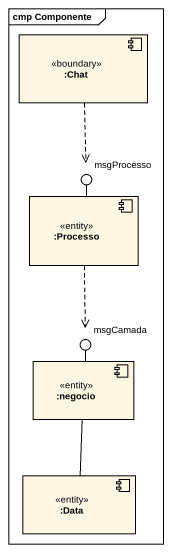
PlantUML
@startuml
mainframe cmp Componente
component ":Chat" as Chat <<boundary>>
() msgProcesso
component ":Processo" as Processo <<entity>>
() msgCamada
component ":negocio" as negocio <<entity>>
component ":Data" as Data <<entity>>
Processo -up- msgProcesso
negocio -up- msgCamada
Chat ..> msgProcesso
Processo ..> msgCamada
negocio -- Data
@enduml
